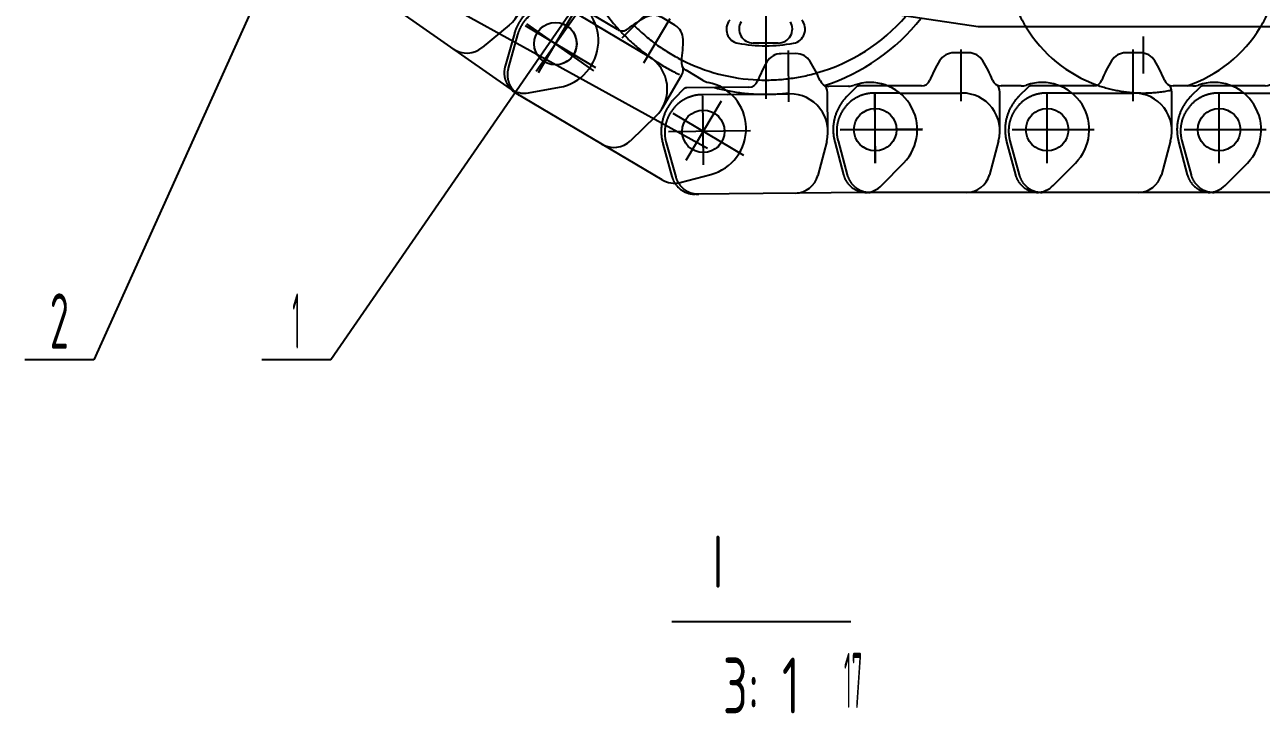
# Model space of a CAD drawing. Header units: millimetres. Extents: x -10 to 16810, y -459 to 11890.
# Drawn here: x 2899 to 6220, y 6459 to 8308 of the extents above; entities that cross this region are included whole.
import ezdxf
from ezdxf.enums import TextEntityAlignment as Align

# ---------------------------------------------------------------- set-up
doc = ezdxf.new("R2010")
doc.units = ezdxf.units.MM
doc.header["$LTSCALE"] = 400
doc.linetypes.add('F', pattern=[0.75, 0.5, -0.25])
doc.linetypes.add('G', pattern=[2, 1.25, -0.25, 0.25, -0.25])
for name, color, linetype in [('01', 7, 'Continuous'), ('02', 1, 'Continuous'), ('04', 2, 'F'), ('05', 4, 'G'), ('11', 3, 'Continuous')]:
    doc.layers.add(name, color=color, linetype=linetype)
doc.styles.get("Standard").update_dxf_attribs({"font": 'isocp', "width": 0.707, "bigfont": 'intecad.shx'})

# ---------------------------------------------------------------- blocks, each defined once
blk = doc.blocks.new('erteter')
at = {"layer": '01'}
for p, q in [((6488.7, 3598.7), (6429, 3538.6)), ((6534.1, 3617.6), (6990.6, 3617.6)), ((6635.6, 3479.3), (6660.3, 3570.3)), ((6632.1, 3452.6), (6632.1, 3347.9)), ((6575.4, 3331.6), (6628.9, 3331.6)), ((6900.7, 3350.6), (6734.1, 3350.6)), ((6843.2, 3331.6), (6932.7, 3331.6)), ((6716.3, 3242.6), (6755.8, 3242.6))]:
    blk.add_line(p, q, dxfattribs=at)
at = {"layer": '01', "color": 7, "linetype": 'Continuous'}
for centre in [(6505.2, 3449.1), (6967, 3449.1)]:
    blk.add_circle(centre, 57.1, dxfattribs=at)
at = {"layer": '01'}
for centre, radius, start, end in [((6534.1, 3553.6), 64, 90, 135.1937), ((6722.1, 3553.6), 64, 90, 164.8372), ((6519.1, 3449.1), 127, 135.1937, 289.1318), ((6734.1, 3452.6), 102, 164.8372, 270), ((6575.4, 3286.6), 45, 90, 109.1318), ((6628.9, 3306.6), 25, 21.5869, 90), ((6657.1, 3347.9), 25, 180, 235.7438), ((6843.2, 3306.6), 25, 90, 158.4131), ((6716.3, 3287.6), 45, 211.4289, 270), ((6755.8, 3287.6), 45, 270, 328.5711)]:
    blk.add_arc(centre, radius, start, end, dxfattribs=at)
at = {"layer": '01', "color": 7, "linetype": 'Continuous'}
for centre, start, end in [((6965.1, 3439.6), 201.5869, 211.4289), ((6507.1, 3439.6), 328.5711, 338.4131)]:
    blk.add_arc(centre, 336.5, start, end, dxfattribs=at)
at = {"layer": '04', "color": 2, "linetype": 'F'}
for p, q in [((7067, 3479.3), (7042.3, 3570.3)), ((7075.8, 3481.6), (7052.4, 3570)), ((7018.9, 3335.4), (7042.7, 3359.1))]:
    blk.add_line(p, q, dxfattribs=at)
at = {"layer": '04'}
for p, q in [((6900.7, 3350.6), (6968.6, 3350.6)), ((6932.7, 3331.6), (7009.7, 3331.6))]:
    blk.add_line(p, q, dxfattribs=at)
at = {"layer": '04', "color": 2, "linetype": 'F'}
for centre, radius, start, end in [((6980.6, 3553.6), 64, 15.1628, 90), ((6990.6, 3553.6), 64, 14.8314, 90), ((6968.6, 3452.6), 102, 270, 15.1628), ((6953.1, 3449.1), 127, 314.8911, 14.8314), ((7009.7, 3344.6), 13, 270, 314.8911)]:
    blk.add_arc(centre, radius, start, end, dxfattribs=at)
at = {"layer": '05', "color": 4, "linetype": 'G'}
for p, q in [((6505.2, 3538.9), (6505.2, 3354)), ((6967, 3538.9), (6967, 3354)), ((6378.6, 3449.1), (6599, 3449.1)), ((6840.4, 3449.1), (7060.8, 3449.1)), ((6736.1, 3372.4), (6736.1, 3233.8))]:
    blk.add_line(p, q, dxfattribs=at)

msp = doc.modelspace()

# ---------------------------------------------------------------- linework, layer by layer
at = {"layer": '01'}
for p, q in [((5460.4, 8302.4), (4844.2, 8394.8)), ((11388.4, 8302.4), (5460.4, 8302.4)), ((4923.1, 8259), (4855.7, 8259)), ((5117.6, 6704.5), (4637.6, 6704.5))]:
    msp.add_line(p, q, dxfattribs=at)
for centre, radius, start, end in [((4887.9, 8654.1), 532, 179.892, 222.8009), ((4821.7, 8296.2), 38, 139.9813, 259.4022), ((4855.7, 8297), 38, 149.0766, 270), ((4923.1, 8297), 38, 270, 30.9234), ((4957.2, 8296.2), 38, 280.5978, 40.0187), ((4889.4, 8658.4), 498.7, 285.9115, 319.0449), ((4878.8, 8663.8), 545.2, 287.953, 321.6421), ((4889.4, 8658.4), 406.5, 259.4022, 280.5978), ((4889.4, 8658.4), 498.7, 243.0768, 267.6404)]:
    msp.add_arc(centre, radius, start, end, dxfattribs=at)
at = {"layer": '01', "color": 7, "linetype": 'Continuous'}
for start, end in [(211.2195, 250.3941), (288.4763, 328.7805)]:
    msp.add_arc((5903.4, 8493.4), 368.5, start, end, dxfattribs=at)
at = {"layer": '02'}
for p, q in [((3761.3, 8909.6), (3085.1, 7408.2)), ((4437.8, 8446.9), (3721.6, 7408.2)), ((3085.1, 7408.2), (2899.1, 7408.2)), ((3721.6, 7408.2), (3535.6, 7408.2))]:
    msp.add_line(p, q, dxfattribs=at)
at = {"layer": '04', "color": 2, "linetype": 'F'}
msp.add_arc((5903.4, 8493.4), 368.5, 328.7805, 211.2195, dxfattribs=at)
at = {"layer": '04'}
for centre, radius, start, end in [((4889.4, 8658.4), 498.7, 224.5902, 243.0768), ((4889.1, 8654.5), 533.1, 222.7469, 287.2126), ((4889.4, 8658.4), 498.7, 267.6404, 285.9115), ((5903.4, 8493.4), 368.5, 250.3941, 288.4763)]:
    msp.add_arc(centre, radius, start, end, dxfattribs=at)
at = {"layer": '05', "color": 4, "linetype": 'G'}
msp.add_line((5290.3, 9059.3), (4502.8, 8271.8), dxfattribs=at)
at = {"layer": '05'}
for p, q in [((5903.4, 8876.9), (5903.4, 8109.9)), ((4889.4, 8353.3), (4889.4, 8108.9))]:
    msp.add_line(p, q, dxfattribs=at)
at = {"layer": '11'}
msp.add_line((3884.5, 8444.8), (4733.2, 7976.9), dxfattribs=at)

# ---------------------------------------------------------------- block references
for p, rotation in [((11631.5, 7351.5), 145), ((12076.6, 7673.8), 149.357053039696), ((11655.2, 11538), 180.5518593076638), ((12150.6, 11475.5), 180), ((12612.4, 11475.5), 180), ((13074.2, 11475.5), 180)]:
    msp.add_blockref('erteter', p, dxfattribs=dict(at, rotation=rotation))

# ---------------------------------------------------------------- texts
at = {"layer": '04', "insert": (4746.8, 6936), "char_height": 140, "attachment_point": 1}
msp.add_mtext('{\\C3;I}', dxfattribs=at)
at = {"layer": '11'}
for s, height, width, p, p2 in [('2', 148.5, 0.562593, (2966.6, 7438.2), (3017.5, 7438.2)), ('1', 148.5, 0.404, (3618.1, 7438.2), (3639.1, 7438.2)), ('17', 148.49, 0.319701, (5099.5, 6472.8), (5149.4, 6472.8))]:
    msp.add_text(s, height=height, dxfattribs=dict(at, width=width)).set_placement(p, p2, align=Align.FIT)
at = {"layer": '11', "width": 0.707}
msp.add_text('3: 1', height=150, dxfattribs=at).set_placement((4877.6, 6458.2), align=Align.CENTER)

doc.saveas('drawing.dxf')
